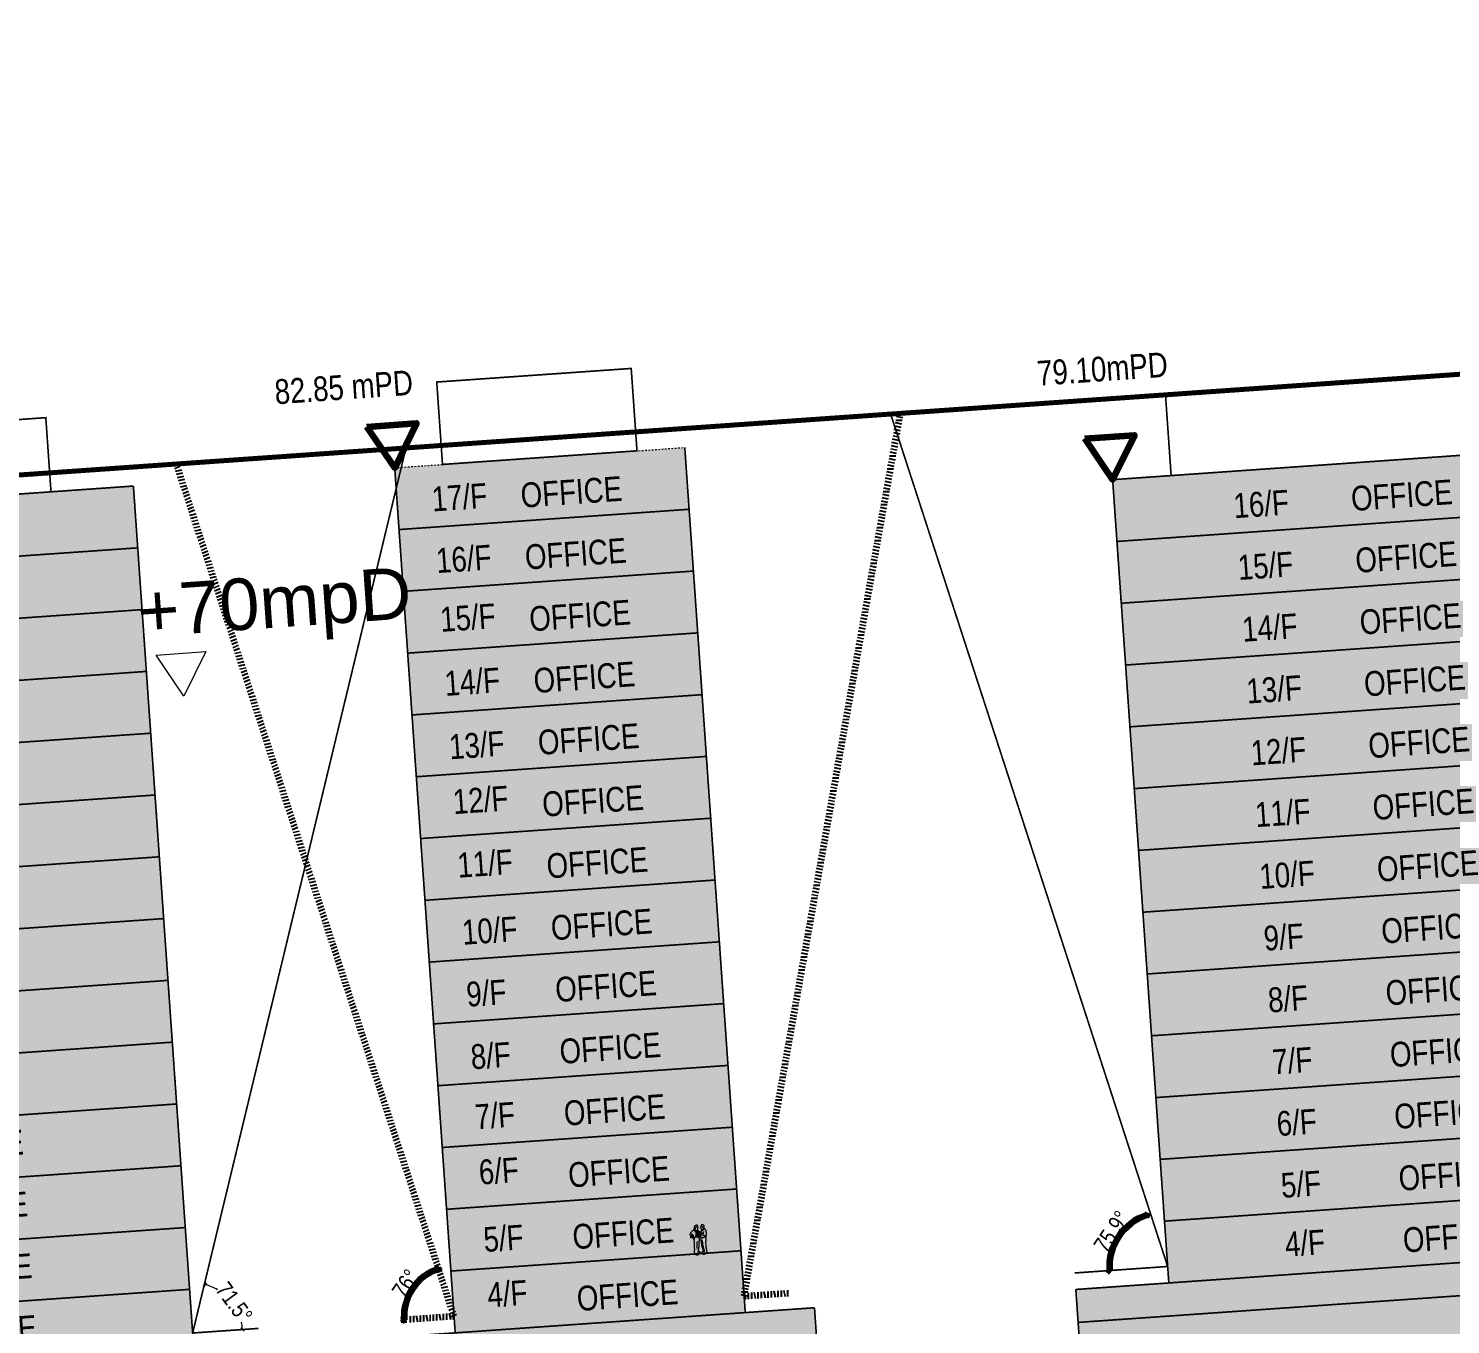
# Model space of a CAD drawing. Header units: metres. Extents: x 833997 to 840297, y 816389 to 819710.
# Drawn here: x 837075.7 to 837161.8, y 819422.3 to 819500.8 of the extents above; entities that cross this region are included whole.
import ezdxf
from ezdxf.enums import TextEntityAlignment as Align

# ---------------------------------------------------------------- set-up
doc = ezdxf.new("R2010")
doc.units = ezdxf.units.M
doc.header["$LTSCALE"] = 30
for name, pattern in [('DGN Style 2', [1.94727e-06, 0, -1.94727e-06]), ('DGN Style 3', [0.999461, 0.713901, -0.28556]), ('HIDDEN', [0.375, 0.25, -0.125])]:
    doc.linetypes.add(name, pattern=pattern)
for name, color, linetype, lineweight in [('A-XX-s-PP-V00 - A-G22-G-Flor', 7, 'Continuous', 0), ('A-XX-s-PP-V00 - A-Z930-G-ColP20', 7, 'Continuous', 0), ('A-Z420-G-Peop', 7, 'Continuous', 0), ('AR-ELE_AR_2', 2, 'Continuous', 100), ('BD_colour', 1, 'DGN Style 2', 13), ('Default', 7, 'Continuous', 0), ('prescribe window', 1, 'Continuous', 100)]:
    doc.layers.add(name, color=color, linetype=linetype, lineweight=lineweight)
doc.layers.add('AR-TXT-RM_MI_', color=4, linetype='Continuous')
doc.styles.add('2500_2.5mm', font='arial.ttf', dxfattribs={"height": 6.25})
doc.styles.add('RLP-DIM-SIMPLEX', font='swiss.ttf', dxfattribs={"width": 0.8})
doc.styles.get("Standard").update_dxf_attribs({"font": 'arial.ttf', "width": 0.8})
doc.dimstyles.new('RLP-DIM-100-SIMPLEX', dxfattribs={"dimscale": 200, "dimtxt": 30, "dimasz": 1, "dimexe": 1, "dimexo": 1, "dimgap": 0, "dimtad": 1, "dimdec": 0, "dimrnd": 10, "dimdsep": 46, "dimtxsty": 'RLP-DIM-SIMPLEX', "dimblk": 'OBLIQUE', "dimcen": 1, "dimclrd": 1, "dimclre": 1, "dimclrt": 3, "dimadec": 1, "dimazin": 2, "dimtfac": 1, "dimtdec": 0, "dimtix": 1, "dimtmove": 2, "dimatfit": 1, "dimfxl": 1, "dimtolj": 1, "dimtzin": 0, "dimarcsym": 0})

# ---------------------------------------------------------------- blocks, each defined once
blk = doc.blocks.new('PEOP032E')
at = {"layer": 'A-Z420-G-Peop'}
blk.add_line((0.055, 1.591), (-0.02, 1.378), dxfattribs=at)
at = {"layer": 'A-Z420-G-Peop', "flags": 128}
blk.add_lwpolyline([(-0.347, 0.019), (-0.375, 0.019), (-0.387, 0.021), (-0.402, 0.024), (-0.411, 0.026), (-0.463, 0.047), (-0.476, 0.05), (-0.485, 0.052), (-0.494, 0.054), (-0.506, 0.057), (-0.516, 0.06), (-0.525, 0.062), (-0.537, 0.064), (-0.547, 0.066), (-0.582, 0.095), (-0.582, 0.1), (-0.58, 0.119), (-0.559, 0.152), (-0.566, 0.155), (-0.575, 0.157), (-0.582, 0.164), (-0.582, 0.205), (-0.577, 0.219), (-0.575, 0.228), (-0.573, 0.247), (-0.57, 0.305), (-0.568, 0.35), (-0.566, 0.369), (-0.563, 0.383), (-0.561, 0.393), (-0.559, 0.402), (-0.556, 0.409), (-0.554, 0.419), (-0.551, 0.431), (-0.549, 0.457), (-0.551, 0.473), (-0.554, 0.492), (-0.556, 0.514), (-0.559, 0.526), (-0.556, 0.581), (-0.554, 0.599), (-0.551, 0.706), (-0.554, 0.718), (-0.556, 0.74), (-0.559, 0.752), (-0.561, 0.766), (-0.563, 0.778), (-0.566, 0.788), (-0.568, 0.799), (-0.577, 0.826), (-0.58, 0.837), (-0.582, 0.849), (-0.585, 0.927), (-0.582, 0.947), (-0.58, 0.966), (-0.577, 1.02), (-0.573, 1.027), (-0.575, 1.032), (-0.582, 1.034), (-0.587, 1.037), (-0.604, 1.068), (-0.606, 1.078), (-0.608, 1.087), (-0.599, 1.101), (-0.597, 1.113), (-0.594, 1.12), (-0.597, 1.149), (-0.599, 1.161), (-0.601, 1.17), (-0.611, 1.182), (-0.627, 1.208), (-0.627, 1.225), (-0.625, 1.242), (-0.623, 1.282), (-0.625, 1.308), (-0.627, 1.349), (-0.625, 1.367), (-0.623, 1.403), (-0.62, 1.415), (-0.618, 1.427), (-0.613, 1.441), (-0.611, 1.451), (-0.608, 1.46), (-0.601, 1.477), (-0.599, 1.481), (-0.596, 1.484), (-0.594, 1.488), (-0.591, 1.491), (-0.588, 1.495), (-0.585, 1.498), (-0.582, 1.502), (-0.578, 1.505), (-0.575, 1.508), (-0.572, 1.51), (-0.568, 1.513), (-0.565, 1.515), (-0.561, 1.517), (-0.558, 1.518), (-0.555, 1.519), (-0.551, 1.52), (-0.544, 1.522), (-0.535, 1.539), (-0.523, 1.556), (-0.506, 1.556), (-0.492, 1.589), (-0.504, 1.603), (-0.505, 1.607), (-0.507, 1.61), (-0.508, 1.613), (-0.51, 1.616), (-0.511, 1.619), (-0.511, 1.621), (-0.512, 1.624), (-0.513, 1.627), (-0.513, 1.641), (-0.511, 1.675), (-0.513, 1.698), (-0.516, 1.715), (-0.518, 1.732), (-0.516, 1.741), (-0.511, 1.75), (-0.508, 1.756), (-0.492, 1.77), (-0.487, 1.772), (-0.482, 1.774), (-0.478, 1.776), (-0.473, 1.779), (-0.469, 1.781), (-0.464, 1.783), (-0.46, 1.785), (-0.455, 1.787), (-0.451, 1.789), (-0.446, 1.791), (-0.442, 1.793), (-0.437, 1.794), (-0.433, 1.796), (-0.428, 1.798), (-0.423, 1.799), (-0.418, 1.801), (-0.395, 1.803), (-0.38, 1.801), (-0.373, 1.799), (-0.363, 1.796), (-0.356, 1.793), (-0.347, 1.791), (-0.34, 1.789), (-0.335, 1.779), (-0.332, 1.767), (-0.335, 1.763), (-0.34, 1.757), (-0.337, 1.758), (-0.306, 1.705), (-0.306, 1.691), (-0.306, 1.672), (-0.287, 1.644), (-0.287, 1.632), (-0.292, 1.627), (-0.297, 1.625), (-0.302, 1.618), (-0.302, 1.613), (-0.304, 1.598), (-0.309, 1.586), (-0.306, 1.575), (-0.306, 1.563), (-0.311, 1.558), (-0.33, 1.556), (-0.337, 1.556), (-0.344, 1.546), (-0.363, 1.525), (-0.368, 1.518), (-0.375, 1.521), (-0.373, 1.52), (-0.368, 1.501), (-0.368, 1.482), (-0.366, 1.477), (-0.356, 1.448), (-0.304, 1.38), (-0.299, 1.367), (-0.297, 1.353), (-0.295, 1.346), (-0.293, 1.34), (-0.292, 1.344), (-0.216, 1.403), (-0.211, 1.403), (-0.209, 1.394), (-0.211, 1.384), (-0.225, 1.367), (-0.228, 1.363), (-0.231, 1.358), (-0.225, 1.351), (-0.211, 1.351), (-0.197, 1.349), (-0.178, 1.346), (-0.167, 1.344), (-0.168, 1.344), (-0.173, 1.346), (-0.176, 1.387), (-0.173, 1.392), (-0.173, 1.403), (-0.176, 1.408), (-0.168, 1.432), (-0.142, 1.458), (-0.126, 1.482), (-0.088, 1.529), (-0.08, 1.541), (-0.111, 1.544), (-0.128, 1.551), (-0.128, 1.577), (-0.128, 1.582), (-0.128, 1.601), (-0.135, 1.608), (-0.14, 1.611), (-0.147, 1.615), (-0.147, 1.622), (-0.144, 1.627), (-0.13, 1.655), (-0.13, 1.665), (-0.133, 1.67), (-0.133, 1.679), (-0.13, 1.689), (-0.128, 1.696), (-0.126, 1.708), (-0.126, 1.718), (-0.142, 1.746), (-0.137, 1.75), (-0.128, 1.765), (-0.123, 1.779), (-0.107, 1.793), (-0.095, 1.799), (-0.085, 1.801), (-0.038, 1.801), (-0.033, 1.799), (-0.009, 1.784), (0.012, 1.782), (0.027, 1.777), (0.031, 1.775), (0.036, 1.772), (0.04, 1.768), (0.045, 1.764), (0.049, 1.76), (0.053, 1.755), (0.057, 1.75), (0.06, 1.746), (0.062, 1.734), (0.086, 1.696), (0.088, 1.686), (0.091, 1.672), (0.088, 1.644), (0.088, 1.639), (0.06, 1.611), (0.053, 1.598), (0.051, 1.594), (0.055, 1.591), (0.064, 1.598), (0.079, 1.596), (0.098, 1.589), (0.124, 1.563), (0.122, 1.551), (0.119, 1.544), (0.136, 1.529), (0.143, 1.527), (0.167, 1.505), (0.174, 1.503), (0.183, 1.494), (0.183, 1.489), (0.188, 1.484), (0.193, 1.482), (0.207, 1.479), (0.212, 1.477), (0.257, 1.432), (0.266, 1.41), (0.276, 1.401), (0.329, 1.358), (0.345, 1.32), (0.352, 1.314), (0.358, 1.307), (0.365, 1.301), (0.371, 1.294), (0.377, 1.287), (0.382, 1.281), (0.387, 1.274), (0.39, 1.268), (0.393, 1.254), (0.39, 1.249), (0.388, 1.244), (0.371, 1.22), (0.355, 1.196), (0.345, 1.185), (0.347, 1.168), (0.35, 1.158), (0.347, 1.144), (0.345, 1.135), (0.343, 1.122), (0.345, 1.118), (0.345, 1.085), (0.343, 1.08), (0.338, 1.075), (0.326, 1.078), (0.312, 1.08), (0.293, 1.089), (0.298, 1.104), (0.305, 1.125), (0.3, 1.128), (0.224, 1.049), (0.221, 1.043), (0.217, 1.036), (0.212, 1.029), (0.208, 1.023), (0.203, 1.016), (0.198, 1.009), (0.192, 1.003), (0.186, 0.996), (0.18, 0.99), (0.174, 0.984), (0.168, 0.979), (0.165, 0.977), (0.169, 0.966), (0.167, 0.937), (0.165, 0.923), (0.162, 0.911), (0.157, 0.904), (0.16, 0.863), (0.157, 0.828), (0.16, 0.804), (0.162, 0.768), (0.16, 0.697), (0.162, 0.659), (0.165, 0.65), (0.167, 0.635), (0.169, 0.621), (0.172, 0.604), (0.174, 0.59), (0.176, 0.571), (0.174, 0.45), (0.172, 0.428), (0.169, 0.404), (0.172, 0.343), (0.174, 0.321), (0.176, 0.307), (0.181, 0.292), (0.183, 0.283), (0.186, 0.271), (0.188, 0.259), (0.191, 0.247), (0.193, 0.24), (0.195, 0.226), (0.198, 0.212), (0.2, 0.195), (0.2, 0.183), (0.2, 0.178), (0.2, 0.152), (0.183, 0.138), (0.179, 0.135), (0.181, 0.128), (0.183, 0.119), (0.183, 0.093), (0.181, 0.088), (0.174, 0.083), (0.134, 0.06), (0.134, 0.054), (0.129, 0.043), (0.119, 0.036), (0.06, 0.005), (0.05, 0.002), (0.019, 0.002), (0.017, 0), (0.014, 0), (0, 0), (-0.016, 0.002), (-0.023, 0.005), (-0.028, 0.007), (-0.033, 0.012), (-0.036, 0.017), (-0.033, 0.025), (-0.031, 0.034), (-0.029, 0.042), (-0.027, 0.05), (-0.024, 0.058), (-0.02, 0.066), (-0.015, 0.074), (-0.009, 0.083), (0.012, 0.112), (0.012, 0.117), (-0.023, 0.119), (-0.038, 0.121), (-0.073, 0.124), (-0.119, 0.121), (-0.14, 0.124), (-0.15, 0.126), (-0.159, 0.128), (-0.166, 0.131), (-0.173, 0.138), (-0.173, 0.143), (-0.171, 0.15), (-0.163, 0.156), (-0.155, 0.162), (-0.147, 0.167), (-0.139, 0.173), (-0.131, 0.177), (-0.123, 0.182), (-0.115, 0.186), (-0.107, 0.19), (-0.099, 0.194), (-0.091, 0.198), (-0.083, 0.201), (-0.075, 0.205), (-0.067, 0.209), (-0.059, 0.213), (-0.051, 0.217), (-0.043, 0.221), (-0.045, 0.228), (-0.062, 0.228), (-0.069, 0.235), (-0.071, 0.24), (-0.071, 0.252), (-0.064, 0.259), (-0.071, 0.271), (-0.073, 0.283), (-0.076, 0.295), (-0.078, 0.309), (-0.08, 0.323), (-0.083, 0.336), (-0.085, 0.347), (-0.088, 0.359), (-0.09, 0.371), (-0.093, 0.383), (-0.095, 0.393), (-0.1, 0.407), (-0.102, 0.416), (-0.107, 0.431), (-0.109, 0.44), (-0.13, 0.492), (-0.133, 0.504), (-0.135, 0.512), (-0.137, 0.523), (-0.14, 0.559), (-0.142, 0.573), (-0.14, 0.578), (-0.142, 0.611), (-0.14, 0.618), (-0.142, 0.625), (-0.14, 0.652), (-0.142, 0.68), (-0.144, 0.695), (-0.147, 0.706), (-0.15, 0.716), (-0.151, 0.735), (-0.154, 0.759), (-0.156, 0.78), (-0.159, 0.816), (-0.161, 0.833), (-0.164, 0.847), (-0.166, 0.861), (-0.168, 0.876), (-0.171, 0.887), (-0.173, 0.899), (-0.176, 0.911), (-0.178, 0.97), (-0.176, 0.982), (-0.171, 0.992), (-0.165, 0.997), (-0.171, 0.999), (-0.171, 1.004), (-0.173, 1.018), (-0.176, 1.032), (-0.188, 1.061), (-0.19, 1.078), (-0.188, 1.082), (-0.185, 1.092), (-0.197, 1.111), (-0.199, 1.115), (-0.199, 1.125), (-0.197, 1.137), (-0.195, 1.149), (-0.19, 1.161), (-0.188, 1.17), (-0.185, 1.177), (-0.182, 1.187), (-0.18, 1.201), (-0.178, 1.234), (-0.176, 1.277), (-0.176, 1.296), (-0.216, 1.263), (-0.233, 1.265), (-0.245, 1.268), (-0.254, 1.27), (-0.271, 1.27), (-0.275, 1.268), (-0.28, 1.265), (-0.285, 1.254), (-0.271, 1.182), (-0.268, 1.173), (-0.266, 1.163), (-0.263, 1.154), (-0.261, 1.144), (-0.259, 1.135), (-0.256, 1.122), (-0.254, 1.108), (-0.256, 1.078), (-0.263, 1.065), (-0.268, 1.063), (-0.285, 1.061), (-0.287, 1.056), (-0.282, 1.044), (-0.285, 1.03), (-0.287, 1.02), (-0.256, 0.98), (-0.254, 0.97), (-0.252, 0.932), (-0.254, 0.837), (-0.256, 0.816), (-0.259, 0.799), (-0.261, 0.788), (-0.263, 0.778), (-0.266, 0.766), (-0.268, 0.757), (-0.271, 0.745), (-0.273, 0.733), (-0.275, 0.718), (-0.278, 0.704), (-0.28, 0.676), (-0.278, 0.635), (-0.28, 0.583), (-0.282, 0.561), (-0.285, 0.547), (-0.287, 0.535), (-0.289, 0.521), (-0.292, 0.509), (-0.295, 0.5), (-0.297, 0.492), (-0.299, 0.483), (-0.302, 0.473), (-0.304, 0.466), (-0.306, 0.457), (-0.309, 0.45), (-0.311, 0.437), (-0.314, 0.428), (-0.316, 0.419), (-0.318, 0.404), (-0.321, 0.393), (-0.323, 0.38), (-0.325, 0.369), (-0.328, 0.357), (-0.33, 0.347), (-0.332, 0.338), (-0.335, 0.326), (-0.337, 0.316), (-0.34, 0.305), (-0.342, 0.29), (-0.344, 0.273), (-0.347, 0.259), (-0.349, 0.247), (-0.347, 0.226), (-0.349, 0.212), (-0.359, 0.176), (-0.344, 0.176), (-0.337, 0.171), (-0.333, 0.168), (-0.328, 0.166), (-0.323, 0.163), (-0.318, 0.162), (-0.314, 0.16), (-0.309, 0.159), (-0.305, 0.157), (-0.3, 0.156), (-0.296, 0.154), (-0.291, 0.153), (-0.287, 0.151), (-0.282, 0.15), (-0.278, 0.148), (-0.273, 0.146), (-0.268, 0.143), (-0.263, 0.14), (-0.254, 0.131), (-0.252, 0.124), (-0.256, 0.109), (-0.266, 0.1), (-0.271, 0.1), (-0.28, 0.095), (-0.321, 0.098), (-0.33, 0.1), (-0.352, 0.098), (-0.352, 0.091), (-0.347, 0.088), (-0.314, 0.047), (-0.314, 0.033), (-0.321, 0.026), (-0.325, 0.024), (-0.33, 0.021), (-0.342, 0.021), (-0.344, 0.019)], close=True, dxfattribs=at)
for points in [[(-0.427, 1.637), (-0.429, 1.639), (-0.434, 1.648), (-0.436, 1.658), (-0.441, 1.67), (-0.443, 1.686), (-0.427, 1.689), (-0.407, 1.686), (-0.398, 1.684), (-0.389, 1.694), (-0.377, 1.727)], [(0.016, 1.589), (0.006, 1.618), (0.006, 1.622), (0.006, 1.629), (0.013, 1.641), (0.02, 1.658), (0.022, 1.663), (0.022, 1.677), (0.013, 1.686), (0.008, 1.689), (-0.006, 1.686), (-0.025, 1.667), (-0.039, 1.663), (-0.044, 1.677), (-0.046, 1.684), (-0.05, 1.688), (-0.054, 1.692), (-0.058, 1.696), (-0.062, 1.699), (-0.066, 1.702), (-0.069, 1.705), (-0.073, 1.708), (-0.077, 1.71), (-0.081, 1.712), (-0.084, 1.714), (-0.088, 1.716), (-0.091, 1.718), (-0.095, 1.72), (-0.099, 1.722), (-0.102, 1.725), (-0.106, 1.727), (-0.113, 1.732), (-0.116, 1.731), (-0.117, 1.731), (-0.118, 1.73), (-0.119, 1.729), (-0.119, 1.727), (-0.119, 1.725), (-0.12, 1.724), (-0.123, 1.722)], [(-0.507, 1.128), (-0.515, 1.128), (-0.531, 1.135), (-0.543, 1.137), (-0.577, 1.139), (-0.588, 1.161), (-0.591, 1.165), (-0.603, 1.173)], [(-0.343, 1.018), (-0.346, 1.018), (-0.36, 1.02), (-0.391, 1.034), (-0.406, 1.037), (-0.429, 1.039), (-0.448, 1.042), (-0.455, 1.044), (-0.472, 1.047), (-0.484, 1.049), (-0.496, 1.051), (-0.524, 1.054), (-0.534, 1.051), (-0.55, 1.039)], [(-0.36, 1.448), (-0.386, 1.46), (-0.407, 1.477), (-0.422, 1.482), (-0.432, 1.484), (-0.439, 1.489), (-0.443, 1.491), (-0.505, 1.554)], [(-0.505, 1.128), (-0.481, 1.137), (-0.46, 1.139), (-0.439, 1.142), (-0.427, 1.144), (-0.419, 1.147), (-0.412, 1.151), (-0.405, 1.155), (-0.398, 1.159), (-0.39, 1.163), (-0.383, 1.168), (-0.376, 1.172), (-0.369, 1.177), (-0.362, 1.182), (-0.355, 1.188), (-0.348, 1.194), (-0.341, 1.2), (-0.334, 1.206), (-0.328, 1.214), (-0.321, 1.221), (-0.315, 1.229), (-0.291, 1.251), (-0.286, 1.254), (-0.282, 1.265), (-0.277, 1.268), (-0.272, 1.27), (-0.255, 1.27), (-0.246, 1.268), (-0.234, 1.265), (-0.217, 1.263), (-0.16, 1.311), (-0.155, 1.311), (-0.144, 1.313), (-0.134, 1.315), (-0.12, 1.32), (-0.115, 1.323), (-0.113, 1.332), (-0.125, 1.339), (-0.144, 1.341), (-0.17, 1.344), (-0.175, 1.346), (-0.177, 1.387), (-0.175, 1.392), (-0.175, 1.403), (-0.177, 1.408), (-0.17, 1.432), (-0.144, 1.458), (-0.127, 1.482), (-0.089, 1.529)], [(-0.296, 1.346), (-0.298, 1.353), (-0.3, 1.367), (-0.305, 1.38), (-0.358, 1.448), (-0.367, 1.477), (-0.369, 1.482), (-0.369, 1.501), (-0.374, 1.52), (-0.406, 1.541), (-0.472, 1.579), (-0.479, 1.586)], [(-0.467, 1.258), (-0.465, 1.265), (-0.462, 1.27), (-0.455, 1.275), (-0.436, 1.299), (-0.436, 1.311), (-0.441, 1.32), (-0.446, 1.328), (-0.452, 1.337), (-0.458, 1.346), (-0.463, 1.355), (-0.468, 1.364), (-0.472, 1.373), (-0.474, 1.382)], [(-0.427, 1.272), (-0.432, 1.272), (-0.453, 1.275)], [(-0.42, 0.145), (-0.434, 0.159), (-0.432, 0.174), (-0.429, 0.219), (-0.432, 0.25), (-0.429, 0.257), (-0.427, 0.266), (-0.424, 0.276), (-0.422, 0.285), (-0.42, 0.292), (-0.417, 0.302), (-0.415, 0.312), (-0.41, 0.326), (-0.407, 0.338), (-0.406, 0.364), (-0.407, 0.373), (-0.398, 0.397), (-0.396, 0.407), (-0.393, 0.433), (-0.391, 0.454), (-0.389, 0.471), (-0.386, 0.486), (-0.384, 0.497), (-0.381, 0.507), (-0.379, 0.516), (-0.377, 0.526), (-0.374, 0.535), (-0.372, 0.544), (-0.369, 0.554), (-0.367, 0.561), (-0.365, 0.573), (-0.362, 0.609), (-0.365, 0.631), (-0.367, 0.68), (-0.365, 0.702), (-0.362, 0.725), (-0.36, 0.775), (-0.358, 0.789), (-0.355, 0.804), (-0.348, 0.814), (-0.345, 0.82), (-0.341, 0.826), (-0.338, 0.832), (-0.334, 0.839), (-0.331, 0.845), (-0.328, 0.851), (-0.325, 0.857), (-0.322, 0.863)], [(-0.424, 1.272), (-0.415, 1.275), (-0.41, 1.277), (-0.396, 1.282), (-0.365, 1.284), (-0.353, 1.282), (-0.326, 1.301), (-0.312, 1.306)], [(-0.369, 1.518), (-0.374, 1.515), (-0.369, 1.518)], [(-0.341, 1.018), (-0.339, 1.02), (-0.291, 1.02)], [(-0.286, 1.26), (-0.289, 1.26), (-0.31, 1.306), (-0.3, 1.315), (-0.298, 1.325), (-0.296, 1.334), (-0.294, 1.344), (-0.217, 1.403), (-0.213, 1.403), (-0.21, 1.394), (-0.213, 1.384), (-0.227, 1.367), (-0.229, 1.363), (-0.232, 1.358), (-0.227, 1.351), (-0.213, 1.351), (-0.198, 1.349), (-0.179, 1.346)], [(-0.172, 0.999), (-0.172, 1.004), (-0.175, 1.018), (-0.177, 1.032), (-0.189, 1.061), (-0.191, 1.078), (-0.189, 1.082), (-0.187, 1.092), (-0.198, 1.111), (-0.201, 1.115), (-0.201, 1.125), (-0.198, 1.137), (-0.196, 1.149), (-0.191, 1.161), (-0.189, 1.17), (-0.187, 1.177), (-0.184, 1.187), (-0.182, 1.201), (-0.179, 1.234), (-0.177, 1.277)], [(-0.155, 1.356), (-0.155, 1.363), (-0.158, 1.373), (-0.16, 1.382), (-0.17, 1.394)], [(-0.159, 1.006), (-0.146, 1.02), (-0.134, 1.027), (-0.125, 1.034), (-0.123, 1.044), (-0.12, 1.058), (-0.117, 1.068), (-0.094, 1.07), (-0.082, 1.068), (-0.058, 1.065), (-0.018, 1.068), (0.094, 1.07), (0.104, 1.073), (0.13, 1.087), (0.135, 1.089), (0.142, 1.096), (0.154, 1.099), (0.161, 1.106), (0.163, 1.111), (0.163, 1.132), (0.165, 1.144), (0.168, 1.158), (0.17, 1.17), (0.172, 1.196), (0.177, 1.201), (0.208, 1.229), (0.218, 1.251), (0.218, 1.256), (0.239, 1.272), (0.244, 1.275), (0.251, 1.268), (0.261, 1.258), (0.275, 1.244), (0.263, 1.22), (0.266, 1.217), (0.269, 1.214), (0.272, 1.211), (0.276, 1.209), (0.279, 1.207), (0.282, 1.205), (0.286, 1.203), (0.289, 1.202), (0.292, 1.2), (0.296, 1.199), (0.299, 1.198), (0.303, 1.196), (0.306, 1.195), (0.309, 1.193), (0.312, 1.191), (0.316, 1.189)], [(0.011, 1.094), (0.008, 1.096), (-0.039, 1.096), (-0.049, 1.101), (-0.06, 1.111), (-0.07, 1.125), (-0.073, 1.142), (-0.07, 1.165), (-0.068, 1.187), (-0.065, 1.199), (-0.063, 1.211), (-0.06, 1.22), (-0.058, 1.232), (-0.056, 1.251), (-0.058, 1.258), (-0.068, 1.27), (-0.073, 1.284), (-0.082, 1.277), (-0.094, 1.275), (-0.101, 1.27), (-0.099, 1.254), (-0.096, 1.242), (-0.091, 1.227), (-0.089, 1.218), (-0.087, 1.206), (-0.084, 1.185), (-0.082, 1.161), (-0.082, 1.156), (-0.091, 1.156), (-0.108, 1.158), (-0.12, 1.163), (-0.129, 1.165), (-0.136, 1.17), (-0.151, 1.173), (-0.158, 1.179), (-0.158, 1.194), (-0.155, 1.215), (-0.153, 1.239), (-0.151, 1.282), (-0.153, 1.292)], [(-0.056, 1.337), (-0.065, 1.341), (-0.07, 1.344), (-0.087, 1.344), (-0.091, 1.346), (-0.094, 1.401), (-0.091, 1.41), (-0.082, 1.437), (-0.08, 1.463), (-0.082, 1.473), (-0.087, 1.487)], [(0.013, 1.094), (0.016, 1.096), (0.022, 1.096), (0.025, 1.104), (0.022, 1.12), (0.02, 1.135), (0.018, 1.149), (0.016, 1.161), (0.013, 1.177), (0.011, 1.215), (0.008, 1.232), (0.006, 1.244), (0.004, 1.256), (0.001, 1.268), (-0.01, 1.294), (-0.02, 1.303), (-0.027, 1.308), (-0.008, 1.33), (0.016, 1.373), (0.027, 1.387), (0.039, 1.403), (0.047, 1.415), (0.061, 1.437), (0.113, 1.499), (0.132, 1.499), (0.158, 1.496), (0.17, 1.494), (0.18, 1.489)], [(0.001, 1.62), (0.003, 1.62), (0.005, 1.62), (0.006, 1.622), (0.004, 1.625), (0.001, 1.62)], [(0.132, 0.954), (0.13, 0.963), (0.123, 0.98), (0.12, 0.989), (0.106, 1.032), (0.104, 1.047), (0.108, 1.051), (0.123, 1.065), (0.146, 1.075), (0.156, 1.078), (0.218, 1.13), (0.213, 1.132), (0.211, 1.137), (0.213, 1.149), (0.229, 1.192), (0.235, 1.206), (0.244, 1.215), (0.244, 1.22), (0.249, 1.225), (0.261, 1.222)], [(0.13, 0.956), (0.139, 0.961), (0.13, 0.956)], [(0.137, 0.956), (0.137, 0.956), (0.136, 0.956), (0.136, 0.957), (0.135, 0.958), (0.137, 0.956)], [(0.22, 1.13), (0.223, 1.132), (0.244, 1.132), (0.253, 1.135), (0.306, 1.161)], [(0.258, 1.189), (0.251, 1.192), (0.237, 1.194)], [(-0.362, 0.171), (-0.367, 0.181), (-0.362, 0.171)], [(0.011, 0.395), (0.008, 0.397), (0.008, 0.414), (0.006, 0.433), (0.004, 0.445), (0.001, 0.457), (-0.003, 0.471), (-0.006, 0.48), (-0.008, 0.49), (-0.01, 0.502), (-0.013, 0.516), (-0.016, 0.542), (-0.013, 0.55), (-0.01, 0.631), (-0.013, 0.664), (-0.016, 0.68), (-0.018, 0.692), (-0.02, 0.706), (-0.023, 0.714), (-0.025, 0.728), (-0.027, 0.735), (-0.03, 0.745), (-0.032, 0.757), (-0.034, 0.763), (-0.037, 0.773), (-0.039, 0.782), (-0.049, 0.809)]]:
    blk.add_lwpolyline(points, dxfattribs=at)
blk = doc.blocks.new('_Oblique')
at = {"color": 0, "linetype": 'ByBlock', "lineweight": -2}
blk.add_line((0.5, 0.5), (-0.5, -0.5), dxfattribs=at)
blk = doc.blocks.new('*D285')
at = {"layer": 'Defpoints', "color": 0, "transparency": 16777216}
for p in [(-1365166, 594357), (-1353922, 544046), (-1354700, 541707), (-1352004, 541707), (-1352004, 541707)]:
    blk.add_point(p, dxfattribs=at)
at = {"layer": 'prescribe window', "color": 1, "lineweight": -2, "transparency": 16777216}
blk.add_line((-1354900, 541707), (-1355229, 541707), dxfattribs=at)
blk.add_arc((-1352004, 541707), 3025, 104.03624, 180, dxfattribs=at)
at = {"layer": 'prescribe window', "color": 1, "lineweight": -2, "transparency": 16777216, "xscale": 200, "yscale": 200, "zscale": 200}
for p, rotation in [((-1352738, 544642), 14.03624346749914), ((-1355029, 541707), 269.9999999999997)]:
    blk.add_blockref('_Oblique', p, dxfattribs=dict(at, rotation=rotation))
at = {"layer": 'prescribe window', "color": 3, "transparency": 16777216, "insert": (-1354793, 543885), "char_height": 1000, "attachment_point": 5, "rotation": 52.01812, "style": 'RLP-DIM-SIMPLEX'}
blk.add_mtext('\\A1;76°', dxfattribs=at)
blk = doc.blocks.new('*D263')
at = {"layer": 'Defpoints', "color": 0, "transparency": 16777216}
for p in [(416569, -165312), (417751, -165632), (415714, -167868), (415714, -167868), (418409, -167868)]:
    blk.add_point(p, dxfattribs=at)
at = {"layer": 'prescribe window', "color": 1, "lineweight": -2, "transparency": 16777216}
for p, q in [((416632, -165122), (416737, -164810)), ((418609, -167868), (418939, -167868))]:
    blk.add_line(p, q, dxfattribs=at)
for start, end in [(56.04894, 71.5), (0, 8.67886)]:
    blk.add_arc((415714, -167868), 3025, start, end, dxfattribs=at)
at = {"layer": 'prescribe window', "color": 1, "lineweight": -2, "transparency": 16777216, "xscale": 200, "yscale": 200, "zscale": 200}
for p, rotation in [((416673, -164999), 161.5000000013746), ((418739, -167868), 270.0000000000007)]:
    blk.add_blockref('_Oblique', p, dxfattribs=dict(at, rotation=rotation))
at = {"layer": 'prescribe window', "color": 3, "transparency": 16777216, "insert": (418350, -166197), "char_height": 1000, "attachment_point": 5, "rotation": 302.3639, "style": 'RLP-DIM-SIMPLEX'}
blk.add_mtext('\\A1;71.5°', dxfattribs=at)
blk = doc.blocks.new('*D274')
at = {"layer": 'Defpoints', "color": 0, "transparency": 16777216}
for p in [(391876, -165632), (393058, -165312), (391218, -167868), (393914, -167868), (393914, -167868)]:
    blk.add_point(p, dxfattribs=at)
at = {"layer": 'prescribe window', "color": 1, "lineweight": -2, "transparency": 16777216}
for p, q in [((392995, -165122), (392890, -164810)), ((391018, -167868), (390689, -167868))]:
    blk.add_line(p, q, dxfattribs=at)
for start, end in [(108.5, 123.95106), (171.32114, 180)]:
    blk.add_arc((393914, -167868), 3025, start, end, dxfattribs=at)
at = {"layer": 'prescribe window', "color": 1, "lineweight": -2, "transparency": 16777216, "xscale": 200, "yscale": 200, "zscale": 200}
for p, rotation in [((392954, -164999), 18.49999999862527), ((390889, -167868), 269.9999999999998)]:
    blk.add_blockref('_Oblique', p, dxfattribs=dict(at, rotation=rotation))
at = {"layer": 'prescribe window', "color": 3, "transparency": 16777216, "insert": (391277, -166197), "char_height": 1000, "attachment_point": 5, "rotation": 57.6361, "style": 'RLP-DIM-SIMPLEX'}
blk.add_mtext('\\A1;71.5°', dxfattribs=at)
blk = doc.blocks.new('*D302')
at = {"layer": 'Defpoints', "color": 0, "transparency": 16777216}
for p in [(-55183, 97152), (-38410, 24545), (-40317, 22001), (-36321, 22001), (-36321, 22001)]:
    blk.add_point(p, dxfattribs=at)
at = {"layer": 'prescribe window', "color": 1, "lineweight": -2, "transparency": 16777216}
blk.add_arc((-36321, 22001), 3292, 104.08945, 180, dxfattribs=at)
at = {"layer": 'prescribe window', "color": 1, "lineweight": -2, "transparency": 16777216, "xscale": 200, "yscale": 200, "zscale": 200}
for p, rotation in [((-37122, 25194), 14.08944775850401), ((-39613, 22001), 270)]:
    blk.add_blockref('_Oblique', p, dxfattribs=dict(at, rotation=rotation))
at = {"layer": 'prescribe window', "color": 3, "transparency": 16777216, "insert": (-39322, 24342), "char_height": 1000, "attachment_point": 5, "rotation": 52.04472, "style": 'RLP-DIM-SIMPLEX'}
blk.add_mtext('\\A1;75.9°', dxfattribs=at)
blk = doc.blocks.new('P19_20140121')
at = {"layer": 'BD_colour'}
for color, points in [(2, [(-1352003.9, 593207.3), (-1334403.9, 593207.3), (-1334403.9, 540707.3), (-1352003.9, 540707.3)]), (40, [(-1356203.9, 529707.3), (-1330203.9, 529707.3), (-1330203.9, 519707.3), (-1356203.9, 519707.3)])]:
    blk.add_hatch(color=color, dxfattribs=at).paths.add_polyline_path(points)
at = {"layer": 'BD_colour', "true_color": 0xa3cedc}
blk.add_hatch(color=9, dxfattribs=at).paths.add_polyline_path([(-1356203.9, 538707.3), (-1330203.9, 538707.3), (-1330203.9, 529707.3), (-1356203.9, 529707.3)])
at = {"layer": 'Default'}
blk.add_hatch(color=250, dxfattribs=at).paths.add_polyline_path([(-1356203.9, 540707.3), (-1330203.9, 540707.3), (-1330203.9, 538707.3), (-1356203.9, 538707.3)])
at = {"layer": 'AR-ELE_AR_2', "color": 220, "linetype": 'HIDDEN', "ltscale": 4, "const_width": 100}
for points in [[(-1337303.9, 593207.3), (-1337303.9, 598207.3), (-1349103.9, 598207.3), (-1349103.9, 593207.2)], [(-1356203.9, 538707.3), (-1330203.9, 538707.3), (-1330203.9, 529707.3), (-1356203.9, 529707.3)]]:
    blk.add_lwpolyline(points, close=True, dxfattribs=at)
at = {"layer": 'AR-ELE_AR_2', "color": 240, "ltscale": 4, "flags": 128}
blk.add_lwpolyline([(-1353503.9, 595805.3), (-1350503.9, 595805.3), (-1352003.9, 593207.3), (-1353503.9, 595805.3)], close=True, dxfattribs=at)
at = {"layer": 'AR-ELE_AR_2', "color": 220, "linetype": 'HIDDEN', "ltscale": 4, "const_width": 100}
for points in [[(-1352003.9, 540707.3), (-1352003.9, 593207.3)], [(-1334403.9, 540707.3), (-1334403.9, 593207.3)], [(-1334403.9, 589457.3), (-1352003.9, 589457.3)], [(-1334403.9, 589457.3), (-1352003.9, 589457.3)], [(-1334403.9, 585707.3), (-1352003.9, 585707.3)], [(-1334403.9, 581957.3), (-1352003.9, 581957.3)], [(-1334403.9, 578207.3), (-1352003.9, 578207.3)], [(-1334403.9, 574457.3), (-1352003.9, 574457.3)], [(-1334403.9, 570707.3), (-1352003.9, 570707.3)], [(-1334403.9, 566957.3), (-1352003.9, 566957.3)], [(-1334403.9, 563207.3), (-1352003.9, 563207.3)], [(-1334403.9, 559457.3), (-1352003.9, 559457.3)], [(-1334403.9, 555707.3), (-1352003.9, 555707.3)], [(-1334403.9, 551957.3), (-1352003.9, 551957.3)], [(-1334403.9, 548207.3), (-1352003.9, 548207.3)], [(-1334403.9, 544457.3), (-1352003.9, 544457.3)], [(-1356203.9, 540707.3), (-1356203.9, 519707.3)], [(-1330203.9, 540707.3), (-1356203.9, 540707.3)], [(-1330203.9, 519707.3), (-1330203.9, 540707.3)], [(-1330203.9, 538707.3), (-1356203.9, 538707.3)], [(-1330203.9, 534207.3), (-1356203.9, 534207.3)], [(-1330203.9, 529707.3), (-1356203.9, 529707.3)], [(-1330203.9, 524707.3), (-1356203.9, 524707.3)], [(-1330203.9, 519707.3), (-1356203.9, 519707.3)]]:
    blk.add_lwpolyline(points, dxfattribs=at)
at = {"layer": 'BD_colour'}
for points in [[(-1352003.9, 593207.3), (-1334403.9, 593207.3), (-1334403.9, 540707.3), (-1352003.9, 540707.3)], [(-1356203.9, 540707.3), (-1330203.9, 540707.3), (-1330203.9, 538707.3), (-1356203.9, 538707.3)], [(-1356203.9, 529707.3), (-1330203.9, 529707.3), (-1330203.9, 519707.3), (-1356203.9, 519707.3)]]:
    blk.add_lwpolyline(points, close=True, dxfattribs=at)
at = {"layer": 'prescribe window', "color": 9, "linetype": 'HIDDEN', "ltscale": 10}
for points in [[(-1352003.9, 541707.3), (-1365166.4, 594357.3)], [(-1334403.9, 541707.3), (-1321241.4, 594357.3)], [(-1352003.9, 541707.3), (-1354699.6, 541707.3)], [(-1334403.9, 541707.3), (-1331708.2, 541707.3)]]:
    blk.add_lwpolyline(points, dxfattribs=at)
at = {"layer": 'AR-TXT-RM_MI_', "text_generation_flag": 6, "width": 0.8}
for s, p in [('82.85 mPD', (-1358933.7, 597540.5)), ('17/F', (-1349901.6, 590405.6)), ('OFFICE', (-1344514.2, 590254.2)), ('OFFICE', (-1344514.2, 590254.2)), ('16/F', (-1349901.6, 586665.2)), ('OFFICE', (-1344514.2, 586504.2)), ('15/F', (-1349901.6, 583098.5)), ('OFFICE', (-1344514.2, 582754.2)), ('14/F', (-1349901.6, 579209.4)), ('OFFICE', (-1344514.2, 579004.2)), ('13/F', (-1349901.6, 575364.3)), ('OFFICE', (-1344514.2, 575254.2)), ('12/F', (-1349901.6, 572037.6)), ('OFFICE', (-1344514.2, 571504.2)), ('11/F', (-1349901.6, 568179.8)), ('OFFICE', (-1344514.2, 567754.2)), ('10/F', (-1349901.6, 564109.1)), ('OFFICE', (-1344514.2, 564004.2)), ('9/F', (-1349901.6, 560347.9)), ('OFFICE', (-1344514.2, 560254.2)), ('8/F', (-1349901.6, 556550.7)), ('OFFICE', (-1344514.2, 556504.2)), ('7/F', (-1349901.6, 552912.5)), ('OFFICE', (-1344514.2, 552754.2)), ('6/F', (-1349901.6, 549553)), ('OFFICE', (-1344514.2, 549004.2)), ('5/F', (-1349901.6, 545465.6)), ('OFFICE', (-1344514.2, 545254.2)), ('4/F', (-1349901.6, 542106.2)), ('OFFICE', (-1344514.2, 541504.2)), ('3/F', (-1350326.3, 535027.7)), ('OACF', (-1344540.4, 535043.1)), ('2/F', (-1350331.6, 530424)), ('OACF', (-1344540.4, 530435.8)), ('1/F', (-1350326.3, 525941.6)), ('RDE', (-1344536.4, 525872.7)), ('G/F', (-1350326.3, 520941.6)), ('RDE', (-1344536.4, 520872.7))]:
    blk.add_text(s, height=1500, rotation=180, dxfattribs=at).set_placement(p)
at = {"layer": 'prescribe window'}
dim = blk.add_angular_dim_2l(base=(-1353922.3, 544046.3), line1=((-1352003.9, 541707.3), (-1365166.4, 594357.3)), line2=((-1352003.9, 541707.3), (-1354699.6, 541707.3)), dimstyle='RLP-DIM-100-SIMPLEX', override={"dimtxt": 5}, dxfattribs=at)
dim.commit()
dim.dimension.update_dxf_attribs({"geometry": '*D285', "text_midpoint": (-1354793.4, 543885.2)})
blk = doc.blocks.new('A$C6502796B')
at = {"layer": 'BD_colour'}
for color, points in [(2, [(393913.6, -116468), (415713.6, -116468), (415713.6, -168967.9), (393913.6, -168967.9)]), (250, [(389718.9, -168968), (419918.9, -168968), (419918.9, -170967.9), (389718.9, -170967.9)]), (40, [(389718.9, -179968), (419918.9, -179968), (419918.9, -189967.9), (389718.9, -189967.9)])]:
    blk.add_hatch(color=color, dxfattribs=at).paths.add_polyline_path(points)
at = {"layer": 'BD_colour', "true_color": 0xa3cedc}
h = blk.add_hatch(color=9, dxfattribs=at)
h.paths.add_polyline_path([(389718.9, -169468), (419919, -169468), (419919, -179968), (389719, -179968)])
edge = h.paths.add_edge_path()
edge.add_line((419918.9, -189967.9), (419918.9, -169468))
at = {"layer": 'AR-ELE_AR_2', "color": 220, "linetype": 'HIDDEN', "ltscale": 4, "const_width": 100}
blk.add_lwpolyline([(410713.6, -116467.9), (410713.6, -111967.9), (398913.6, -111967.9), (398913.6, -116468)], close=True, dxfattribs=at)
at = {"layer": 'AR-ELE_AR_2', "color": 240, "ltscale": 4, "flags": 128}
blk.add_lwpolyline([(392413.6, -113869.9), (395413.6, -113869.9), (393913.6, -116468), (392413.6, -113869.9)], close=True, dxfattribs=at)
at = {"layer": 'AR-ELE_AR_2', "color": 220, "linetype": 'HIDDEN', "ltscale": 4, "const_width": 100}
for points in [[(393913.6, -168967.9), (393913.6, -116467.9)], [(415713.6, -116467.9), (393913.6, -116468)], [(415713.6, -168968), (415713.6, -116468)], [(415713.6, -120217.9), (393913.6, -120218)], [(415713.6, -123967.9), (393913.6, -123968)], [(415713.6, -127717.9), (393913.6, -127718)], [(415713.6, -131467.9), (393913.6, -131468)], [(415713.6, -135217.9), (393913.6, -135218)], [(415713.6, -138967.9), (393913.6, -138968)], [(415713.6, -142717.9), (393913.6, -142718)], [(415713.6, -146467.9), (393913.6, -146468)], [(415713.6, -150217.9), (393913.6, -150218)], [(415713.6, -153967.9), (393913.6, -153968)], [(415713.6, -157717.9), (393913.6, -157718)], [(393996.1, -160118.7), (393913.6, -160118.7)], [(415713.6, -161467.9), (393913.6, -161468)], [(415713.6, -165217.9), (393913.6, -165218)], [(419918.9, -168967.9), (389718.9, -168968)], [(389718.9, -168968), (389718.9, -189968)], [(419918.9, -189967.9), (419918.9, -168967.9)], [(419918.9, -170967.9), (389718.9, -170968)], [(419919, -175467.9), (389719, -175468)], [(419919, -179967.9), (389719, -179968)], [(419919, -179967.9), (389719, -179968)], [(419919, -184967.9), (389719, -184968)], [(419919, -189967.9), (389719, -189968)]]:
    blk.add_lwpolyline(points, dxfattribs=at)
at = {"layer": 'BD_colour'}
for points in [[(393913.6, -116468), (415713.6, -116468), (415713.6, -168967.9), (393913.6, -168967.9)], [(389718.9, -168968), (419918.9, -168968), (419918.9, -170967.9), (389718.9, -170967.9)], [(389718.9, -170968), (419919, -170968), (419919, -179967.9), (389718.9, -179967.9)], [(389718.9, -179968), (419918.9, -179968), (419918.9, -189967.9), (389718.9, -189967.9)], [(389719, -179968), (419918.9, -179968), (419918.9, -179967.9), (389719, -179967.9)]]:
    blk.add_lwpolyline(points, close=True, dxfattribs=at)
at = {"layer": 'prescribe window', "color": 9, "linetype": 'HIDDEN', "ltscale": 10, "const_width": 100}
for points in [[(393913.6, -167868), (377295.8, -115318)], [(415713.6, -167868), (432331.4, -115318)], [(393913.6, -167868), (389917.9, -167868)], [(415713.6, -167868), (419709.3, -167868)]]:
    blk.add_lwpolyline(points, dxfattribs=at)
at = {"layer": 'AR-TXT-RM_MI_', "text_generation_flag": 6, "width": 0.8}
for s, p in [('82.85 mPD', (388721.6, -112145.8)), ('17/F', (396068.6, -119116)), ('OFFICE', (400159.8, -118867.6)), ('16/F', (396068.6, -122866)), ('OFFICE', (400159.8, -122617.6)), ('15/F', (396068.6, -126315.5)), ('OFFICE', (400159.8, -126367.6)), ('14/F', (395990.7, -130308)), ('OFFICE', (400159.8, -130117.6)), ('13/F', (395990.7, -133997)), ('OFFICE', (400159.8, -133867.6)), ('12/F', (395990.7, -137855.4)), ('OFFICE', (400159.8, -137617.6)), ('11/F', (395990.7, -141876.9)), ('OFFICE', (400159.8, -141367.7)), ('10/F', (395990.7, -145236.4)), ('OFFICE', (400159.8, -145117.6)), ('9/F', (395990.7, -149091.6)), ('OFFICE', (400159.8, -148867.6)), ('OFFICE', (400159.8, -152617.6)), ('8/F', (395990.7, -153116.3)), ('7/F', (395990.7, -156056.9)), ('OFFICE', (400159.8, -156367.6)), ('6/F', (395990.7, -159416.3)), ('OFFICE', (400159.8, -160117.6)), ('5/F', (395999.5, -163915)), ('OFFICE', (400159.8, -163867.6)), ('OFFICE', (400159.8, -167617.6)), ('4/F', (395873.6, -167903.2)), ('3/F', (395873.6, -174133.6)), ('OACF', (400082.7, -173855.4)), ('2/F', (395873.6, -178633.6)), ('OACF', (400082.7, -178667.6)), ('1/F', (395868.3, -183233.6)), ('RDE', (400082.7, -183517.3)), ('G/F', (395873.6, -188733.6)), ('RDE', (400082.7, -188733.6))]:
    blk.add_text(s, height=1500, rotation=180, dxfattribs=at).set_placement(p)
at = {"layer": 'prescribe window'}
for base, line1, line2, picture, middle in [((391876.4, -165631.7), ((393913.6, -167868), (393058.2, -165311.6)), ((393913.6, -167868), (391217.9, -167868)), '*D274', (391277.4, -166197.3)), ((417750.8, -165631.7), ((415713.6, -167868), (416569, -165311.6)), ((415713.6, -167868), (418409.3, -167868)), '*D263', (418349.8, -166197.3))]:
    dim = blk.add_angular_dim_2l(base=base, line1=line1, line2=line2, dimstyle='RLP-DIM-100-SIMPLEX', override={"dimtxt": 5}, dxfattribs=at)
    dim.commit()
    dim.dimension.update_dxf_attribs({"geometry": picture, "text_midpoint": middle, "dimtype": 130})
blk = doc.blocks.new('P17')
at = {"layer": 'BD_colour'}
h = blk.add_hatch(dxfattribs=at)
h.set_pattern_fill('DOTS', color=2, scale=2000, angle=45, style=0)
h.set_pattern_definition([(45, (-832498267.67, -817004940.76), (-44.194173824, 132.582521472), [0, -125])])
h.paths.add_polyline_path([(-36085.4, 69750.9), (16805.8, 69750.9), (16805.8, 21001), (-36085.4, 21001)])
at = {"layer": 'BD_colour', "true_color": 0xa3cedc}
h = blk.add_hatch(dxfattribs=at)
h.set_pattern_fill('ANSI31', color=9, style=0)
h.set_pattern_definition([(45, (-832438269.09714, -817058441.77045), (-0.088388347648318, 0.088388347648318), [])])
h.paths.add_polyline_path([(-41728.6, 19000.9), (22211.8, 19000.9), (22211.8, 10000.9), (-41728.6, 10000.9)])
at = {"layer": 'Default'}
h = blk.add_hatch(dxfattribs=at)
h.set_pattern_fill('DOTS', color=250, scale=2000, angle=45, style=0)
h.set_pattern_definition([(45, (-832438269.1, -817053941.77), (-44.194173824, 132.582521472), [0, -125])])
h.paths.add_polyline_path([(-41728.6, 21001), (22214.5, 21001), (22214.5, 19000.9), (-41728.6, 19000.9)])
at = {"layer": 'AR-ELE_AR_2', "color": 220, "linetype": 'HIDDEN', "ltscale": 4, "const_width": 100}
for points in [[(13255.8, 69750.9), (13255.8, 74750.9), (-32535.5, 74751), (-32535.5, 69750.9)], [(-37601.2, 69750.9), (-37601.2, 69750.9)], [(16805.8, 69750.9), (-36085.4, 69751)], [(-36085.4, 21001), (-36085.4, 69750.9)], [(16805.8, 69750.9), (-36085.4, 69750.9)], [(16805.8, 66000.9), (-36085.4, 66001)], [(16805.8, 62250.9), (-36085.4, 62251)], [(16805.8, 58500.9), (-36085.4, 58501)], [(16805.8, 54750.9), (-36085.4, 54751)], [(16805.8, 51000.9), (-36085.4, 51001)], [(16805.8, 47250.9), (-36085.4, 47251)], [(16805.8, 43500.9), (-36085.4, 43501)], [(16805.8, 39750.9), (-36085.4, 39751)], [(16805.8, 36000.9), (-36085.4, 36001)], [(16805.8, 32250.9), (-36085.4, 32251)], [(16805.8, 28500.9), (-36085.4, 28501)], [(16805.8, 24750.9), (-36085.4, 24751)], [(22214.5, 21000.9), (-41729.5, 21001)], [(-41728.6, 21001), (-41729.3, 0.9)], [(22213.8, 19000.9), (-41730.8, 19000.9)], [(22214.5, 19000.9), (-41730.1, 19000.9)], [(22214.5, 19000.9), (-41730.1, 19000.9)], [(22214.5, 19000.9), (-41730.1, 19000.9)]]:
    blk.add_lwpolyline(points, dxfattribs=at)
at = {"layer": 'AR-ELE_AR_2', "color": 240, "ltscale": 4, "flags": 128}
blk.add_lwpolyline([(-37585.4, 72349), (-34585.4, 72349), (-36085.4, 69750.9), (-37585.4, 72349)], close=True, dxfattribs=at)
at = {"layer": 'BD_colour'}
for points in [[(-36085.4, 69750.9), (16805.8, 69750.9), (16805.8, 21000.9), (-36085.4, 21000.9)], [(-36085.4, 69750.9), (16805.8, 69750.9), (16805.8, 21001), (-36085.4, 21001)], [(-41728.6, 21001), (22214.5, 21001), (22214.5, 19000.9), (-41728.6, 19000.9)], [(-41728.6, 19000.9), (22211.8, 19000.9), (22211.8, 10000.9), (-41728.6, 10000.9)]]:
    blk.add_lwpolyline(points, close=True, dxfattribs=at)
at = {"layer": 'BD_colour', "color": 6}
blk.add_lwpolyline([(-36085.4, 69750.9), (16805.8, 69750.9), (16805.8, 21001), (-36085.4, 21001)], close=True, dxfattribs=at)
at = {"layer": 'prescribe window', "color": 9, "linetype": 'HIDDEN', "ltscale": 10, "const_width": 100}
for points in [[(-36085.4, 22001), (-49212.5, 74650.7)], [(-36085.4, 22001), (-41726.3, 22001)]]:
    blk.add_lwpolyline(points, dxfattribs=at)
at = {"layer": 'AR-TXT-RM_MI_', "text_generation_flag": 6, "width": 0.8}
for s, p in [('79.10mPD', (-40196.4, 75736.2)), ('16/F', (-28901, 66906.2)), ('OFFICE', (-21767.5, 66841.3)), ('15/F', (-28901, 63156.2)), ('OFFICE', (-21767.5, 63091.3)), ('14/F', (-28901, 59406.2)), ('OFFICE', (-21767.5, 59341.3)), ('13/F', (-28901, 55656.2)), ('OFFICE', (-21767.5, 55591.3)), ('12/F', (-28901, 51906.2)), ('OFFICE', (-21767.5, 51841.3)), ('11/F', (-28901, 48156.2)), ('OFFICE', (-21767.5, 48091.3)), ('10/F', (-28901, 44406.2)), ('OFFICE', (-21767.5, 44341.3)), ('9/F', (-28901, 40656.2)), ('OFFICE', (-21767.5, 40591.3)), ('8/F', (-28901, 36906.2)), ('OFFICE', (-21767.5, 36841.3)), ('7/F', (-28901, 33156.2)), ('OFFICE', (-21767.5, 33091.3)), ('6/F', (-28901, 29406.2)), ('OFFICE', (-21767.5, 29341.3)), ('5/F', (-28901, 25656.2)), ('OFFICE', (-21767.5, 25591.3)), ('4/F', (-28912.5, 22083.3)), ('OFFICE', (-21767.5, 21841.3))]:
    blk.add_text(s, height=1500, rotation=180, dxfattribs=at).set_placement(p)
at = {"layer": 'prescribe window'}
dim = blk.add_angular_dim_2l(base=(-38410.1, 24545.1), line1=((-36320.9, 22000.9), (-55182.7, 97151.6)), line2=((-36320.9, 22000.9), (-40316.6, 22000.9)), dimstyle='RLP-DIM-100-SIMPLEX', override={"dimtxt": 5}, dxfattribs=at)
dim.commit()
dim.dimension.update_dxf_attribs({"geometry": '*D302', "text_midpoint": (-39321.9, 24341.8)})
blk = doc.blocks.new('A$C6BBC011B')
at = {"layer": 'A-XX-s-PP-V00 - A-G22-G-Flor', "color": 1, "linetype": 'Continuous', "lineweight": 0, "flags": 128}
blk.add_lwpolyline([(-530071, 434446), (-527071, 434446), (-528571, 431848), (-530071, 434446)], close=True, dxfattribs=at)
at = {"layer": 'A-XX-s-PP-V00 - A-Z930-G-ColP20', "color": 220, "linetype": 'DGN Style 3', "lineweight": 40, "ltscale": 10, "const_width": 300, "flags": 128}
blk.add_lwpolyline([(-635040, 445898), (-365802, 445898)], dxfattribs=at)
at = {"layer": 'A-Z420-G-Peop', "extrusion": (0, 0, -1), "xscale": 999.9999999999987, "yscale": 999.9999999999987, "zscale": 999.9999999999987, "rotation": 359.9786836776744}
blk.add_blockref('PEOP032E', (499917, 395932), dxfattribs=at)
at = {"layer": 'AR-ELE_AR_2', "color": 6}
for name, p in [('P17', (-435497, 371248)), ('P19_20140121', (837122, -148459))]:
    blk.add_blockref(name, p, dxfattribs=at)
at = {"layer": 'BD_colour'}
blk.add_blockref('A$C6502796B', (-946451, 561216), dxfattribs=at)
at = {"layer": 'A-XX-s-PP-V00 - A-G22-G-Flor', "color": 1, "linetype": 'Continuous', "lineweight": 0, "style": '2500_2.5mm'}
blk.add_text('+70mpD', height=3125, dxfattribs=at).set_placement((-531033, 438722), align=Align.TOP_LEFT)

msp = doc.modelspace()

# ---------------------------------------------------------------- block references
at = {"layer": 'Defpoints', "xscale": 0.001, "yscale": 0.001, "zscale": 0.001, "rotation": 4.000303780547992}
msp.add_blockref('A$C6BBC011B', (837642.511, 819066.447), dxfattribs=at)

doc.saveas('drawing.dxf')
